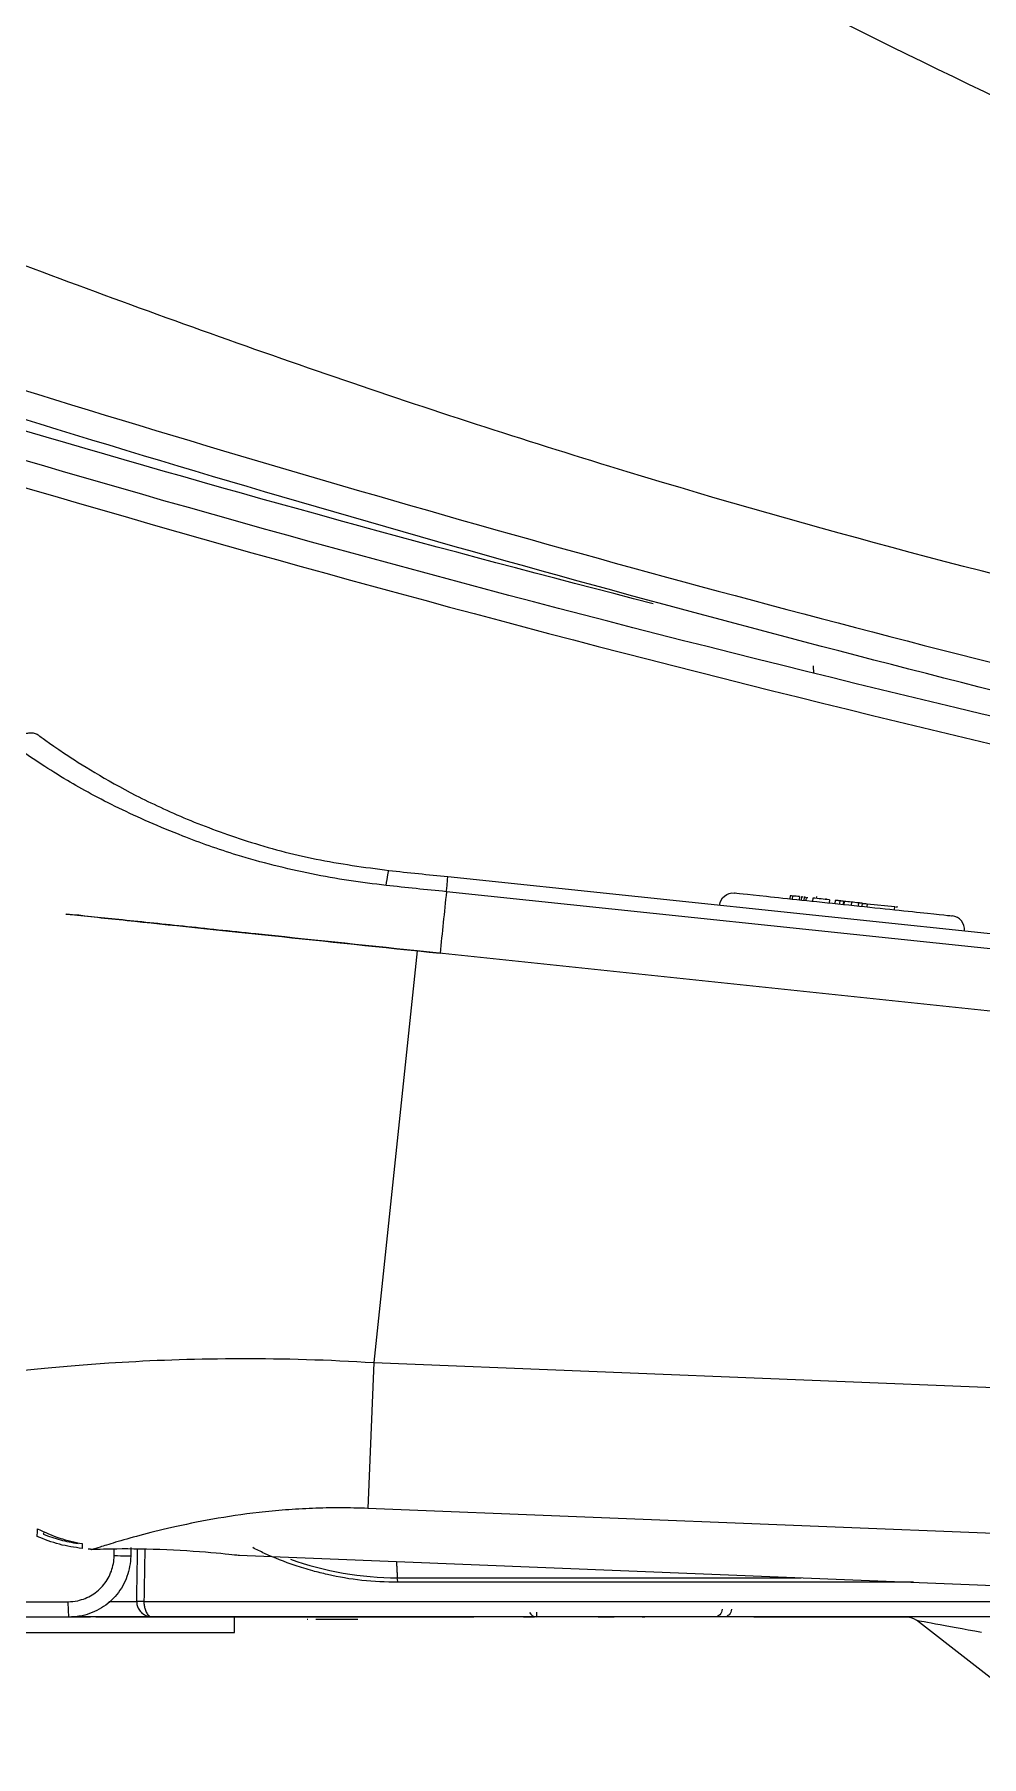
# Model space of a CAD drawing. Header units: millimetres. Extents: x 28 to 2974, y 8 to 3716.
# Drawn here: x 359.3 to 420.8, y 549.2 to 661 of the extents above; entities that cross this region are included whole.
import ezdxf

# ---------------------------------------------------------------- set-up
doc = ezdxf.new("R2010")
doc.units = ezdxf.units.MM
doc.layers.add('1LINE', color=7, linetype='CONTINUOUS')

msp = doc.modelspace()

# ---------------------------------------------------------------- linework, layer by layer
at = {"layer": '1LINE', "linetype": 'Continuous'}
for p, q in [((386.16, 606.33), (608.03, 583)), ((607.93, 582.03), (386.08, 605.35)), ((408.39, 605.09), (408.37, 604.89)), ((408.55, 605.07), (408.53, 604.88)), ((409.01, 605.03), (408.99, 604.83)), ((409.13, 605.01), (409.1, 604.82)), ((409.3, 605), (409.28, 604.8)), ((409.43, 604.81), (409.45, 604.98)), ((409.87, 604.94), (409.85, 604.74)), ((410.1, 604.91), (410.12, 605.03)), ((410.73, 604.85), (410.74, 604.9)), ((410.94, 604.82), (410.92, 604.62)), ((411.32, 604.58), (411.34, 604.78)), ((411.34, 604.78), (411.32, 604.78)), ((411.5, 604.76), (411.5, 604.82)), ((411.63, 604.58), (411.65, 604.75)), ((411.67, 604.75), (411.67, 604.79)), ((411.67, 604.75), (411.67, 604.75)), ((411.85, 604.73), (411.83, 604.53)), ((411.9, 604.72), (411.88, 604.52)), ((412.37, 604.67), (412.35, 604.47)), ((412.83, 604.62), (412.81, 604.43)), ((413.08, 604.6), (413.06, 604.4)), ((413.4, 604.57), (413.38, 604.37)), ((415.18, 604.18), (415.2, 604.38)), ((384.17, 601.51), (381.36, 574.77)), ((607.48, 578.04), (384.17, 601.51)), ((381.36, 574.77), (380.98, 565.3)), ((381.36, 574.77), (461.4, 571.56)), ((381.36, 574.77), (381.36, 574.77)), ((448.96, 562.57), (380.98, 565.3)), ((372.6, 562.26), (447.72, 559.24)), ((382.89, 560.79), (382.89, 560.79)), ((361.73, 558.25), (362.96, 558.25)), ((363.31, 558.25), (387.85, 558.25)), ((372.33, 557.25), (372.33, 558.25)), ((377.59, 558.1), (377.99, 558.1)), ((377.99, 558.1), (378.7, 558.1)), ((378.7, 558.1), (379.42, 558.1)), ((379.42, 558.1), (379.82, 558.1)), ((379.82, 558.1), (380.33, 558.1)), ((390.83, 558.25), (387.85, 558.25)), ((391.73, 558.24), (391.73, 558.25)), ((391.93, 558.55), (391.93, 558.25)), ((398.35, 558.25), (398.35, 558.23)), ((333.5, 557.25), (372.33, 557.25)), ((427.94, 549.18), (416.6, 558.04))]:
    msp.add_line(p, q, dxfattribs=at)
at = {"layer": '1LINE', "linetype": 'Continuous', "extrusion": (6.12303e-17, 0, -1)}
for centre, radius, start, end in [((-699.93, 1796.16), 1210, 284.37641, 288.37105), ((-404.08, 558.75), 0.5, 179.9996, 269.9996), ((-415.98, 557.25), 1, 89.9996, 128)]:
    msp.add_arc(centre, radius, start, end, dxfattribs=at)
at = {"layer": '1LINE', "linetype": 'Continuous', "extrusion": (0, 0, -1)}
for centre, radius, start, end in [((-404.7, 604.37), 0.9, 6.0172, 96.0004), ((-403.48, 558.75), 0.5, 180, 269.9996)]:
    msp.add_arc(centre, radius, start, end, dxfattribs=at)
at = {"layer": '1LINE', "linetype": 'Continuous'}
msp.add_arc((391.93, 558.75), 0.5, 204.6699, 270.0004, dxfattribs=at)
for centre, major_axis, ratio, start_param, end_param in [((382.24, 605.73), (-0.105, -0.995), 0.089049, 3.141593, 4.694934), ((418.82, 602.89), (0, 0.9), 1, 4.608261, 6.178452), ((364.58, 562.21), (1, -0.009), 0.000133, 0, 1.643101), ((361.58, 559.24), (0, -1), 0.073708, 4.711626, 6.283185), ((366.47, 559.26), (-0.5, 0.009), 0.000483, 0, 1.499441), ((366.47, 559.25), (0.5, 0), 0.00071, 1.642137, 3.141593)]:
    msp.add_ellipse(centre, major_axis=major_axis, ratio=ratio, start_param=start_param, end_param=end_param, dxfattribs=at)
at = {"layer": '1LINE', "linetype": 'Continuous', "extrusion": (6.12303e-17, -1.54074e-33, -1)}
msp.add_ellipse((420.85, 557.25), major_axis=(-4.26, 0.79), ratio=0.000598, start_param=6.282037, end_param=7.846153, dxfattribs=at)
at = {"layer": '1LINE', "linetype": 'Continuous'}
for points, knots in [([(813.65, 602.49), (807.64, 602.74), (793.87, 603.37), (772.32, 604.42), (749, 605.91), (725.77, 608.64), (702.6, 612.04), (675.07, 616.63), (643.12, 622.07), (606.68, 627.99), (570.85, 635.7), (535.6, 644.62), (500.99, 654.84), (466.76, 666.36), (432.97, 679.18), (399.68, 693.27), (367.83, 708.13), (347.29, 718.64), (337.56, 723.83)], [0, 0, 0, 0, 0.036385, 0.083486, 0.130631, 0.177839, 0.225103, 0.272413, 0.346831, 0.421327, 0.495924, 0.568671, 0.641492, 0.714374, 0.787302, 0.860262, 0.933234, 1, 1, 1, 1]), ([(338.16, 705.08), (340.09, 703.81), (344.44, 700.95), (353.76, 694.94), (371.16, 684.03), (396.75, 669.26), (428.82, 653.19), (462.35, 639.09), (497.49, 627.24), (533.78, 617.69), (564.91, 612.06), (589.79, 609.14), (608.38, 607.53), (626.92, 606.45), (645.31, 605.93), (663.4, 605.18), (687.21, 604.12), (715.59, 602.87), (741.86, 602.28), (758.53, 602.28), (767.64, 602.43), (776.48, 602.57), (786.65, 602.65), (796.86, 602.66), (803.61, 602.62), (807.99, 602.57), (811.05, 602.52), (812.77, 602.49), (813.61, 602.47), (813.69, 602.47)], [0, 0, 0, 0, 0.013025, 0.029337, 0.06247, 0.128322, 0.192927, 0.257386, 0.322453, 0.388052, 0.45328, 0.485694, 0.518103, 0.550662, 0.58345, 0.616382, 0.648722, 0.715281, 0.77949, 0.812124, 0.828431, 0.844811, 0.877609, 0.91008, 0.942717, 0.959253, 0.975707, 0.99761, 1, 1, 1, 1]), ([(817.88, 600.63), (817.81, 600.56), (817.68, 600.42), (816.55, 600.22), (814.6, 600.02), (811.2, 599.79), (805.54, 599.5), (796.84, 599.13), (786.8, 598.71), (776.88, 598.28), (767.09, 597.78), (750.05, 597.17), (729.06, 597.03), (707.47, 597.29), (690.18, 597.63), (673.04, 598.02), (658.48, 598.33), (647.26, 598.52), (638.46, 598.62), (629.32, 598.74), (610.98, 599.27), (592.18, 600.44), (573.61, 602.34), (561.18, 603.59), (545.56, 605.21), (526.79, 607.36), (507.4, 609.85), (488.71, 612.59), (463.81, 616.65), (433.33, 622.68), (402.57, 630.92), (378.14, 638.9), (359.76, 645.54), (344.55, 651.4), (333.09, 656.03), (327.76, 658.27), (325.38, 659.27)], [0, 0, 0, 0, 0.018946, 0.036614, 0.053001, 0.078065, 0.106249, 0.136388, 0.176904, 0.194704, 0.212376, 0.247738, 0.30991, 0.340983, 0.371843, 0.405858, 0.433404, 0.448643, 0.464291, 0.478876, 0.49559, 0.55773, 0.57326, 0.588809, 0.62002, 0.651428, 0.682817, 0.717371, 0.745505, 0.808517, 0.872207, 0.904588, 0.937476, 0.970643, 0.986922, 1, 1, 1, 1]), ([(335.53, 645.32), (358.71, 637.67), (382.17, 630.64), (429.71, 617.92), (453.74, 612.24), (490.05, 604.8), (502.19, 602.49), (526.51, 598.27), (538.7, 596.36), (563.14, 592.92), (575.38, 591.36), (599.91, 588.61), (612.14, 587.43), (648.45, 584.45), (672.17, 583.24), (705.58, 582.41), (716.39, 582.3), (737.27, 582.32), (747.19, 582.47), (761.16, 582.84), (765.67, 582.99), (774.38, 583.31), (778.6, 583.49), (790.57, 584.06), (797.44, 584.47), (808.39, 585.18), (812.55, 585.48), (818.05, 585.9), (819.45, 586.01), (819.44, 586.01)], [0, 0, 0, 0, 0.125, 0.125, 0.25, 0.25, 0.3125, 0.3125, 0.375, 0.375, 0.4375, 0.4375, 0.5, 0.5, 0.625, 0.625, 0.6875, 0.6875, 0.75, 0.75, 0.78125, 0.78125, 0.8125, 0.8125, 0.875, 0.875, 0.9375, 0.9375, 1, 1, 1, 1]), ([(480.43, 605.08), (478.89, 605.39), (477.34, 605.7), (474.26, 606.34), (472.71, 606.66), (468.09, 607.62), (465.01, 608.28), (455.78, 610.29), (449.64, 611.67), (431.29, 615.94), (419.12, 618.97), (382.8, 628.59), (358.86, 635.71), (335.19, 643.51)], [0, 0, 0, 0, 0.03125, 0.03125, 0.0625, 0.0625, 0.125, 0.125, 0.25, 0.25, 0.5, 0.5, 1, 1, 1, 1]), ([(409.88, 620.02), (409.88, 620.01), (409.88, 620.01), (409.89, 619.9), (409.91, 619.75), (409.92, 619.58), (409.93, 619.57), (409.93, 619.56)], [0, 0, 0, 0, 0.027083, 0.027083, 0.96013, 0.96013, 1, 1, 1, 1]), ([(359.66, 615.46), (359.6, 615.51), (359.46, 615.59), (359.21, 615.66), (358.94, 615.66), (358.67, 615.58), (358.43, 615.44), (358.24, 615.23), (358.13, 615.01), (358.09, 614.85), (358.08, 614.78)], [0, 0, 0, 0, 0.110086, 0.232024, 0.363376, 0.499997, 0.636619, 0.767972, 0.889911, 1, 1, 1, 1]), ([(359.66, 615.46), (359.66, 615.46), (359.66, 615.47), (360.78, 614.61), (364.72, 612.13), (369.14, 610.05), (373.09, 608.59), (377.52, 607.38), (380.75, 606.94), (382.35, 606.73)], [0, 0, 0, 0, 0.000259, 0.249157, 0.498849, 0.624631, 0.749086, 0.875668, 1, 1, 1, 1]), ([(382.16, 605.76), (381.35, 605.85), (379.71, 606.05), (377.28, 606.5), (374.84, 607.05), (371.99, 607.84), (368.46, 609.11), (364.61, 610.81), (361.66, 612.42), (358.94, 614.16), (358.07, 614.78), (358.08, 614.78)], [0, 0, 0, 0, 0.059599, 0.121092, 0.184934, 0.251001, 0.35677, 0.500978, 0.650236, 0.751409, 1, 1, 1, 1]), ([(386.08, 605.35), (386.1, 605.47), (386.12, 605.73), (386.15, 606.01), (386.16, 606.26), (386.16, 606.3), (386.16, 606.33)], [0, 0, 0, 0, 0.241272, 0.500154, 0.661789, 1, 1, 1, 1]), ([(386.08, 605.35), (386.08, 605.35), (386.08, 605.35), (384.76, 605.48), (383.45, 605.62), (382.16, 605.76)], [0, 0, 0, 0, 0.000474, 0.000474, 1, 1, 1, 1]), ([(404.79, 605.27), (404.79, 605.27), (404.79, 605.27), (404.79, 605.27), (405.56, 605.19), (408.16, 604.91), (409.99, 604.72), (413.71, 604.33), (415.54, 604.14), (418.15, 603.86), (418.91, 603.78), (418.91, 603.78)], [0, 0, 0, 0, 0.000043, 0.000043, 0.250032, 0.250032, 0.500022, 0.500022, 0.750011, 0.750011, 1, 1, 1, 1]), ([(409.45, 604.98), (409.45, 604.98), (409.45, 604.98), (409.45, 604.98), (409.49, 604.98), (409.55, 604.97)], [0, 0, 0, 0, 0.538231, 0.538231, 1, 1, 1, 1]), ([(411.67, 604.75), (411.67, 604.75), (411.67, 604.75), (411.67, 604.75), (411.63, 604.75), (411.58, 604.76), (411.54, 604.76)], [0, 0, 0, 0, 0.061157, 0.061157, 0.061157, 1, 1, 1, 1]), ([(413.4, 604.57), (413.4, 604.57), (415.2, 604.38), (415.2, 604.38), (415.2, 604.38), (415.2, 604.38)], [0, 0, 0, 0, 0.5, 0.5, 1, 1, 1, 1]), ([(415.25, 604.37), (415.28, 604.37), (415.32, 604.36), (415.36, 604.36), (415.36, 604.36), (415.35, 604.36), (415.35, 604.36)], [0, 0, 0, 0, 0.760756, 0.760756, 0.760756, 1, 1, 1, 1]), ([(361.37, 603.9), (361.49, 603.89), (361.61, 603.88), (362.79, 603.75), (363.99, 603.63), (368.04, 603.2), (371.24, 602.87), (378.22, 602.13), (381.9, 601.75), (385.67, 601.35)], [0, 0, 0, 0, 0.022435, 0.022435, 0.217948, 0.217948, 0.608974, 0.608974, 1, 1, 1, 1]), ([(384.17, 601.51), (380.59, 601.88), (377.01, 602.26), (372.04, 602.78), (370.47, 602.95), (367.49, 603.26), (366.08, 603.41), (363.56, 603.67), (362.43, 603.79), (361.43, 603.9)], [0, 0, 0, 0, 0.40022, 0.40022, 0.60033, 0.60033, 0.80044, 0.80044, 1, 1, 1, 1]), ([(353.6, 573.68), (353.61, 573.69), (354.04, 573.74), (356.69, 574.08), (360.33, 574.52), (367.36, 574.94), (370.01, 575.03), (375.51, 575.04), (378.43, 574.96), (381.36, 574.77)], [0, 0, 0, 0, 0.194124, 0.194124, 0.597062, 0.597062, 0.798531, 0.798531, 1, 1, 1, 1]), ([(380.98, 565.3), (380.37, 565.32), (379.17, 565.35), (377.37, 565.31), (375.61, 565.21), (373.38, 564.99), (370.79, 564.6), (368.2, 564.06), (366.07, 563.53), (364.52, 563.08), (363.47, 562.75), (363.25, 562.68), (363.14, 562.65)], [0, 0, 0, 0, 0.061703, 0.123333, 0.185864, 0.250231, 0.37258, 0.499849, 0.623607, 0.749905, 0.874679, 1, 1, 1, 1]), ([(359.5, 563.47), (359.51, 563.5), (359.51, 563.56), (359.53, 563.83), (359.54, 563.97)], [0, 0, 0, 0, 0.500997, 1, 1, 1, 1]), ([(359.54, 563.97), (360.01, 563.75), (360.94, 563.32), (361.95, 563.11), (362.44, 563.01)], [0, 0, 0, 0, 0.506217, 1, 1, 1, 1]), ([(362.43, 562.69), (361.93, 562.77), (360.93, 562.91), (359.98, 563.29), (359.5, 563.47)], [0, 0, 0, 0, 0.493309, 1, 1, 1, 1]), ([(359.9, 563.63), (360.26, 563.49), (360.64, 563.36), (361.39, 563.16), (361.77, 563.08), (362.16, 563.03)], [0, 0, 0, 0, 0.5, 0.5, 1, 1, 1, 1]), ([(362.44, 563.01), (362.44, 562.92), (362.43, 562.74), (362.43, 562.71), (362.43, 562.69)], [0, 0, 0, 0, 0.50192, 1, 1, 1, 1]), ([(363.02, 562.64), (363.02, 562.64), (363.03, 562.64), (363.05, 562.64), (363.09, 562.64), (363.14, 562.65)], [0, 0, 0, 0, 0.320462, 0.320462, 1, 1, 1, 1]), ([(363.14, 562.65), (363.39, 562.65), (364.07, 562.68), (365.98, 562.69), (367.19, 562.67), (369.53, 562.55), (370.66, 562.46), (372.2, 562.31), (372.65, 562.26), (372.65, 562.26)], [0, 0, 0, 0, 0.250047, 0.250047, 0.500094, 0.500094, 0.750141, 0.750141, 1, 1, 1, 1]), ([(377.4, 561.24), (377.01, 561.35), (375.95, 561.67), (374.65, 562.19), (373.75, 562.62), (373.5, 562.75)], [0, 0, 0, 0, 0.286422, 0.796027, 1, 1, 1, 1]), ([(361.5, 559.24), (361.72, 559.24), (361.93, 559.26), (362.47, 559.38), (362.79, 559.51), (363.36, 559.86), (363.62, 560.09), (364.04, 560.61), (364.21, 560.91), (364.44, 561.54), (364.5, 561.88), (364.5, 562.21)], [0, 0, 0, 0, 0.137305, 0.137305, 0.35355, 0.35355, 0.569222, 0.569222, 0.784614, 0.784614, 1, 1, 1, 1]), ([(365.58, 562.2), (365.57, 561.76), (365.49, 561.3), (365.19, 560.46), (364.96, 560.06), (364.4, 559.37), (364.06, 559.07), (363.29, 558.6), (362.87, 558.42), (362.15, 558.27), (361.86, 558.24), (361.58, 558.24)], [0, 0, 0, 0, 0.21555, 0.21555, 0.431035, 0.431035, 0.646688, 0.646688, 0.862808, 0.862808, 1, 1, 1, 1]), ([(382.91, 560.5), (382.14, 560.52), (380.61, 560.57), (378.77, 560.89), (377.71, 561.16), (377.4, 561.24)], [0, 0, 0, 0, 0.416389, 0.822761, 1, 1, 1, 1]), ([(382.94, 560.5), (382.94, 560.5), (382.93, 560.5), (382.93, 560.51), (382.92, 560.53), (382.91, 560.63), (382.9, 560.7), (382.89, 560.79)], [0, 0, 0, 0, 0.091573, 0.091573, 0.515413, 0.515413, 1, 1, 1, 1]), ([(382.89, 560.79), (387.67, 560.79), (392.45, 560.79), (400.5, 560.79), (403.77, 560.79), (407.73, 560.79), (408.42, 560.79), (409.11, 560.79)], [0, 0, 0, 0, 0.547075, 0.547075, 0.920579, 0.920579, 1, 1, 1, 1]), ([(382.94, 560.5), (382.93, 560.5), (382.92, 560.5), (382.91, 560.5), (382.91, 560.5), (382.91, 560.5)], [0, 0, 0, 0, 0.997439, 0.997439, 1, 1, 1, 1]), ([(416.41, 560.5), (413.3, 560.5), (410.18, 560.5), (403.8, 560.5), (400.54, 560.5), (392.5, 560.5), (387.72, 560.5), (382.94, 560.5)], [0, 0, 0, 0, 0.279038, 0.279038, 0.571518, 0.571518, 1, 1, 1, 1]), ([(341.27, 559.24), (341.93, 559.24), (342.6, 559.24), (345.92, 559.24), (348.58, 559.24), (354.66, 559.24), (358.08, 559.24), (361.5, 559.24)], [0, 0, 0, 0, 0.098525, 0.098525, 0.492626, 0.492626, 1, 1, 1, 1]), ([(365.97, 559.25), (365.97, 559.16), (365.98, 559.07), (366.03, 558.91), (366.06, 558.83), (366.16, 558.66), (366.23, 558.57), (366.41, 558.42), (366.53, 558.35), (366.7, 558.29), (366.75, 558.28), (366.83, 558.26), (366.85, 558.26), (366.89, 558.26), (366.91, 558.26), (366.93, 558.25), (366.94, 558.25), (366.95, 558.25), (366.95, 558.25), (366.96, 558.25), (366.96, 558.25), (366.97, 558.25), (366.97, 558.25), (366.97, 558.25)], [0, 0, 0, 0, 0.163767, 0.163767, 0.320335, 0.320335, 0.523699, 0.523699, 0.784275, 0.784275, 0.886054, 0.886054, 0.93829, 0.93829, 0.96635, 0.96635, 0.981609, 0.981609, 0.989936, 0.989936, 0.996116, 0.996116, 1, 1, 1, 1]), ([(366.44, 559.25), (368.12, 559.25), (369.81, 559.25), (381.13, 559.25), (390.76, 559.25), (406.82, 559.25), (413.24, 559.25), (426.01, 559.25), (432.35, 559.25), (438.69, 559.25)], [0, 0, 0, 0, 0.070171, 0.070171, 0.470233, 0.470233, 0.73693, 0.73693, 1, 1, 1, 1]), ([(366.44, 559.25), (366.44, 559.16), (366.44, 559.07), (366.47, 558.91), (366.49, 558.83), (366.54, 558.66), (366.58, 558.57), (366.67, 558.42), (366.73, 558.35), (366.8, 558.31), (366.8, 558.31), (366.82, 558.29), (366.85, 558.28), (366.89, 558.26), (366.91, 558.26), (366.93, 558.26), (366.94, 558.26), (366.95, 558.25), (366.95, 558.25), (366.96, 558.25), (366.96, 558.25), (366.97, 558.25), (366.97, 558.25), (366.97, 558.25), (366.97, 558.25), (366.97, 558.25)], [0, 0, 0, 0, 0.163795, 0.163795, 0.32039, 0.32039, 0.523792, 0.523792, 0.779328, 0.779328, 0.780783, 0.780783, 0.884011, 0.884011, 0.937158, 0.937158, 0.965729, 0.965729, 0.981269, 0.981269, 0.98975, 0.98975, 0.996116, 0.996116, 1, 1, 1, 1]), ([(438.21, 558.25), (432.04, 558.25), (425.88, 558.25), (413.29, 558.25), (406.87, 558.25), (390.82, 558.25), (381.19, 558.25), (370.04, 558.25), (368.5, 558.25), (366.97, 558.25)], [0, 0, 0, 0, 0.259434, 0.259434, 0.529808, 0.529808, 0.935387, 0.935387, 1, 1, 1, 1]), ([(377.04, 558.1), (377.04, 558.1), (377.04, 558.1), (377.04, 558.1), (377.05, 558.1), (377.07, 558.1)], [0, 0, 0, 0, 0.654973, 0.654973, 1, 1, 1, 1]), ([(377.04, 558.1), (377.04, 558.1), (377.04, 558.1), (377.04, 558.1), (377.05, 558.1), (377.07, 558.1)], [0, 0, 0, 0, 0.654973, 0.654973, 1, 1, 1, 1]), ([(395.97, 558.25), (395.99, 558.25), (396.04, 558.25), (396.17, 558.25), (396.26, 558.25), (396.44, 558.25), (396.53, 558.25), (396.72, 558.25), (396.8, 558.25), (396.92, 558.25), (396.95, 558.25), (396.98, 558.25)], [0, 0, 0, 0, 0.190629, 0.190629, 0.448972, 0.448972, 0.716356, 0.716356, 0.926593, 0.926593, 1, 1, 1, 1]), ([(398.79, 558.25), (398.82, 558.25), (398.85, 558.25), (398.93, 558.25), (398.95, 558.25), (398.95, 558.25)], [0, 0, 0, 0, 0.40287, 0.40287, 1, 1, 1, 1])]:
    msp.add_open_spline(points, degree=3, knots=knots, dxfattribs=at)
for points, degree in [([(433.78, 613.91), (399.06, 621.73), (364.89, 631.03), (331.31, 641.75)], 3), ([(330.52, 640.28), (364.18, 629.47), (398.44, 620.09), (433.27, 612.21)], 3), ([(382.35, 606.73), (383.62, 606.59), (384.89, 606.46), (386.16, 606.33)], 3), ([(386.08, 605.35), (385.94, 604.01), (385.8, 602.68), (385.67, 601.35)], 3), ([(408.55, 605.07), (408.5, 605.08), (408.45, 605.09), (408.39, 605.09)], 3), ([(409.01, 605.03), (408.86, 605.04), (408.7, 605.06), (408.55, 605.07)], 3), ([(409.25, 605), (409.2, 605.01), (409.15, 605.01), (409.13, 605.01)], 3), ([(409.41, 604.98), (409.37, 604.99), (409.33, 604.99), (409.3, 605)], 3), ([(410.94, 604.82), (410.58, 604.86), (410.23, 604.9), (409.87, 604.94)], 3), ([(411.44, 604.77), (411.41, 604.77), (411.37, 604.78), (411.33, 604.78)], 3), ([(411.65, 604.75), (411.65, 604.75), (411.64, 604.75), (411.6, 604.75)], 3), ([(411.85, 604.73), (411.79, 604.73), (411.73, 604.74), (411.68, 604.75)], 3), ([(412.37, 604.67), (412.21, 604.69), (412.06, 604.71), (411.9, 604.72)], 3), ([(412.83, 604.62), (412.68, 604.64), (412.52, 604.66), (412.37, 604.67)], 3), ([(413.07, 604.6), (412.99, 604.61), (412.91, 604.62), (412.83, 604.62)], 3), ([(413.08, 604.6), (413.15, 604.59), (413.25, 604.58), (413.36, 604.57)], 3), ([(359.92, 563.72), (359.92, 563.69), (359.91, 563.66), (359.9, 563.63)], 3), ([(362.82, 562.68), (363.12, 562.64)], 1), ([(364.5, 562.21), (364.51, 562.37), (364.51, 562.52), (364.51, 562.67)], 3), ([(365.58, 562.76), (365.58, 562.58), (365.58, 562.39), (365.58, 562.2)], 3), ([(365.97, 559.27), (365.99, 560.41), (366.01, 561.54), (366.03, 562.67)], 3), ([(366.5, 562.67), (366.48, 561.53), (366.46, 560.4), (366.44, 559.26)], 3), ([(375.95, 562), (378.16, 561.21), (380.56, 560.79), (382.89, 560.79)], 3), ([(382.83, 561.85), (382.89, 560.79)], 1), ([(364.16, 559.25), (364.76, 559.25), (365.37, 559.25), (365.97, 559.25)], 3), ([(365.97, 559.27), (365.97, 559.27), (365.97, 559.26), (365.97, 559.25)], 3), ([(366.44, 559.26), (366.44, 559.26), (366.44, 559.26), (366.44, 559.25)], 3), ([(361.58, 558.24), (354.83, 558.24), (348.09, 558.24), (341.35, 558.24)], 3), ([(366.97, 558.25), (365.23, 558.25), (363.48, 558.25), (361.73, 558.25)], 3), ([(391.73, 558.24), (391.51, 558.24), (391.29, 558.24), (391.08, 558.24)], 3), ([(391.88, 558.25), (391.83, 558.24), (391.78, 558.24), (391.73, 558.24)], 3), ([(395.94, 558.25), (395.94, 558.25), (395.95, 558.25), (395.97, 558.25)], 3), ([(416.06, 558.24), (412.72, 558.24), (409.37, 558.24), (406.03, 558.24)], 3)]:
    msp.add_open_spline(points, degree=degree, dxfattribs=at)

doc.saveas('drawing.dxf')
